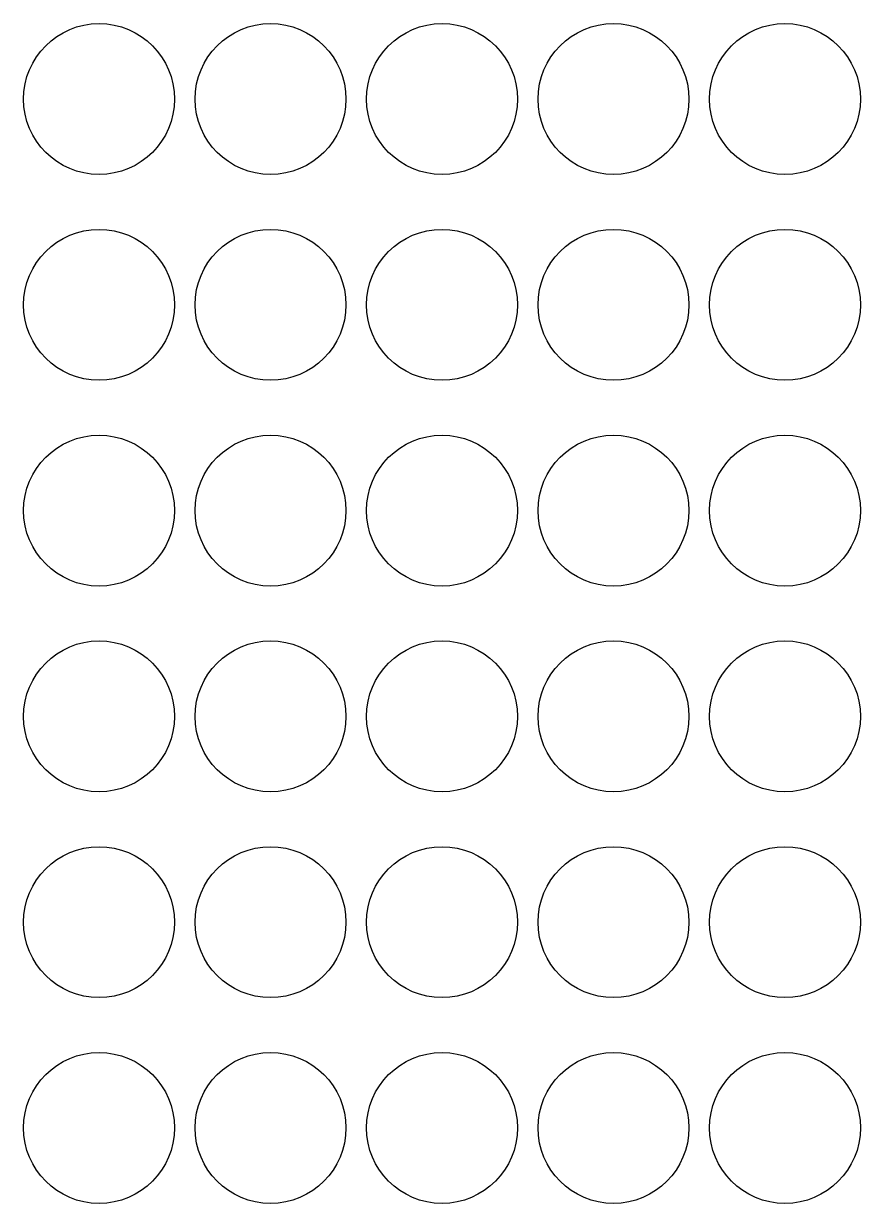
# Model space of a CAD drawing. Header units: millimetres. Extents: x 0 to 122, y 1 to 173.
import ezdxf

# ---------------------------------------------------------------- set-up
doc = ezdxf.new("R2010")
doc.units = ezdxf.units.MM
doc.layers.get('0').update_dxf_attribs({"lineweight": 25, "true_color": 0xffffff})

# ---------------------------------------------------------------- blocks, each defined once
blk = doc.blocks.new('block 1')
blk.add_circle((10, 10), 11)

msp = doc.modelspace()

# ---------------------------------------------------------------- block references
at = {"row_count": 6, "column_count": 5, "row_spacing": 30, "column_spacing": 25}
msp.add_blockref('block 1', (1, 2), dxfattribs=at)

doc.saveas('drawing.dxf')
